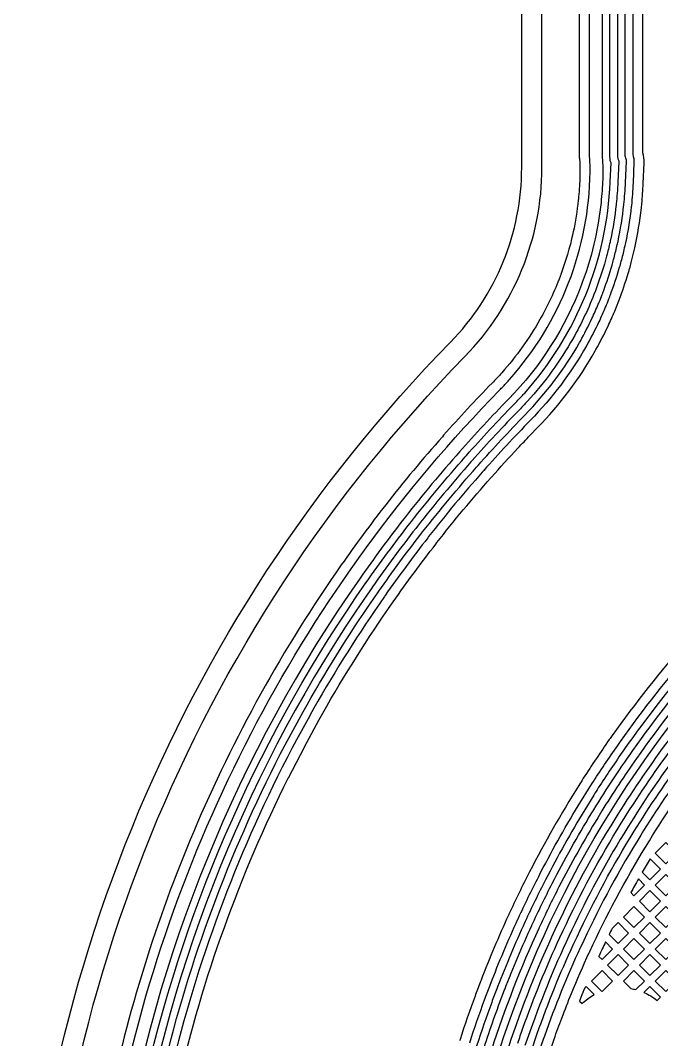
# Model space of a CAD drawing. Extents: x 726 to 3150, y -650 to 148.
# Drawn here: x 2597.8 to 2604.21, y -546.3 to -536.1 of the extents above; entities that cross this region are included whole.
import ezdxf

# ---------------------------------------------------------------- set-up
doc = ezdxf.new("R2010")
doc.units = 0
doc.layers.add('bak_bak_btr2-bcq2792', color=8, linetype='Continuous')
doc.layers.add('bak_outline', color=12, linetype='Continuous')

msp = doc.modelspace()

# ---------------------------------------------------------------- linework, layer by layer
at = {"layer": 'bak_bak_btr2-bcq2792'}
msp.add_line((2600.48, -543.679), (2600.48, -543.68), dxfattribs=at)
for points in [[(2598, -555.381), (2598, -549.881, -0.196002), (2602.246, -539.466, 0.196006), (2603.017, -537.576), (2603.017, -506.983, -0.414216), (2603.814, -506.186), (2615.413, -506.186, -0.414216), (2616.21, -506.983), (2616.21, -537.991, -0.202307), (2611.708, -548.661, 0.202311), (2611.194, -549.881), (2611.194, -555.381, 0.202315), (2611.708, -556.601, -0.202307), (2616.21, -567.271), (2616.21, -588.803, -0.414217), (2615.413, -589.599), (2603.814, -589.599, -0.414217), (2603.017, -588.803), (2603.017, -567.686, 0.196007), (2602.246, -565.796, -0.196002)], [(2603.688, -545.25), (2603.778, -545.34), (2603.884, -545.234), (2603.778, -545.128), (2603.72, -545.187, 0.00177)], [(2603.512, -545.714), (2603.615, -545.817, -0.004998), (2603.625, -545.813), (2603.724, -545.714), (2603.618, -545.608)], [(2603.832, -545.714), (2603.907, -545.789, -0.02261), (2603.957, -545.8), (2604.044, -545.714), (2603.938, -545.608)], [(2603.392, -545.914), (2603.418, -545.94, -0.066957), (2603.541, -545.85), (2603.458, -545.768), (2603.448, -545.778, 0.002646), (2603.406, -545.878), (2603.406, -545.878, 0.001001)], [(2604.037, -545.828, -0.068104), (2604.17, -545.908), (2604.204, -545.874), (2604.098, -545.768)]]:
    msp.add_lwpolyline(points, format="xyb", close=True, dxfattribs=at)
for points in [[(2602.586, -565.34, -0.083467), (2599.856, -561.414, -0.110726), (2598.476, -555.257), (2598.476, -549.67, -0.040795), (2598.625, -547.838), (2598.675, -547.538, -0.009448), (2598.775, -546.997, -0.144173), (2602.592, -539.804, 0.008316), (2602.664, -539.727, 0.004219), (2602.692, -539.697, 0.180525), (2603.499, -537.62, 0.016916), (2603.495, -537.488, -0.035016), (2603.492, -537.454), (2603.492, -507.182, -0.10871)], [(2603.619, -507.182), (2603.621, -537.471, -0.022228), (2603.621, -537.477, -0.025925), (2603.625, -537.693, -0.017491), (2603.608, -537.924, -0.018212), (2603.608, -537.928, -0.02756), (2603.549, -538.289, -0.034614), (2603.42, -538.728, -0.005781), (2603.413, -538.748, -0.103558), (2602.682, -539.893, 0.012608), (2602.192, -540.42, 0.014836), (2601.65, -541.072), (2601.634, -541.092, 0.012858), (2601.197, -541.683, 0.112449), (2598.8, -547.558), (2598.751, -547.859, 0.040795), (2598.603, -549.67), (2598.603, -555.257, 0.196013), (2602.677, -565.251, -0.195978), (2603.619, -567.562)], [(2603.39, -507.182), (2603.39, -537.453, 0.032892), (2603.393, -537.498, -0.025187), (2603.396, -537.685, -0.017168), (2603.381, -537.896, 0.011201), (2603.38, -537.903, -0.026129), (2603.33, -538.221, 0.00415), (2603.329, -538.223, -0.007104), (2603.326, -538.237), (2603.326, -538.239, -0.034643), (2603.205, -538.648), (2603.205, -538.649, -0.006086), (2603.199, -538.664, 0.004678), (2603.199, -538.667, -0.038712), (2602.996, -539.098, -0.053143), (2602.615, -539.629, -0.015044), (2602.518, -539.733, 0.0123), (2602.032, -540.255), (2602.02, -540.269, 0.01529), (2601.453, -540.951, 0.012863), (2601.009, -541.551), (2601.009, -541.552, 0.052635), (2599.532, -544.217, 0.049889), (2598.675, -546.977, 0.009441)], [(2603.772, -507.182), (2603.772, -537.451, -0.017288), (2603.773, -537.466), (2603.775, -537.49, -0.202907), (2603.785, -537.518), (2603.776, -537.724, -0.015676), (2603.76, -537.94, -0.03278), (2603.759, -537.945, -0.017813), (2603.759, -537.948, -0.025779), (2603.703, -538.3, -0.006326), (2603.698, -538.322, -0.01114), (2603.664, -538.462, -0.024155), (2603.563, -538.78, -0.009228), (2603.549, -538.818, -0.037219), (2603.329, -539.284, -0.020318), (2603.328, -539.286, -0.056337), (2602.87, -539.916, -0.008323), (2602.791, -539.999, 0.012289), (2602.318, -540.508), (2602.306, -540.522, 0.014818), (2601.77, -541.165), (2601.754, -541.186, 0.01286), (2601.322, -541.77, -0.02777), (2601.319, -541.774, -0.018503), (2601.318, -541.776), (2601.264, -541.853, 0.109964), (2598.957, -547.546)], [(2599.055, -546.666, -0.095916), (2601.255, -541.732, -0.028491), (2601.258, -541.729, -0.019086), (2601.259, -541.727, -0.012861), (2601.694, -541.139), (2601.71, -541.118, -0.014818), (2602.249, -540.471), (2602.261, -540.457, -0.012291), (2602.737, -539.946, 0.008331), (2602.814, -539.864, 0.004192), (2602.844, -539.832, 0.173092), (2603.7, -537.72), (2603.709, -537.529, -0.049048), (2603.702, -537.515, -0.081077), (2603.699, -537.503), (2603.695, -537.453), (2603.695, -507.182, -0.109189)], [(2599.253, -546.498, -0.060058), (2600.447, -543.352), (2600.626, -543.022, -0.023602), (2601.327, -541.896), (2601.385, -541.814, -0.012832), (2601.813, -541.234), (2601.823, -541.222, -0.01501), (2602.363, -540.573), (2602.378, -540.556, -0.012218), (2602.846, -540.053, 0.064357), (2603.393, -539.328, -0.046353), (2603.396, -539.322), (2603.401, -539.312, 0.017861), (2603.517, -539.087, 0.011059), (2603.581, -538.944, 0.006276), (2603.59, -538.923, 0.005944), (2603.621, -538.846, 0.00236), (2603.625, -538.834, -0.026927), (2603.626, -538.831, 0.005664), (2603.635, -538.806, 0.018801), (2603.719, -538.553, 0.00525), (2603.722, -538.541, 0.004444), (2603.738, -538.481, 0.00985), (2603.771, -538.347, -0.025247), (2603.772, -538.344, -0.023553), (2603.772, -538.34, 0.00662), (2603.778, -538.315, 0.026107), (2603.836, -537.95, -0.017595), (2603.836, -537.948, 0.01564), (2603.853, -537.727), (2603.862, -537.516, 0.100694), (2603.853, -537.471, -0.092516), (2603.849, -537.458), (2603.848, -507.201, -0.238385)], [(2603.924, -507.201), (2603.925, -537.448, -0.102662), (2603.938, -537.524), (2603.929, -537.73, -0.015667), (2603.912, -537.956, -0.015105), (2603.912, -537.958, -0.006563), (2603.911, -537.968, -0.025473), (2603.852, -538.331, -0.006465), (2603.847, -538.358, -0.022452), (2603.846, -538.361, -0.020784), (2603.845, -538.364, -0.009861), (2603.812, -538.501, -0.004456), (2603.795, -538.562, -0.005112), (2603.791, -538.576, -0.020379), (2603.698, -538.855, -0.023578), (2603.697, -538.859, -0.002881), (2603.692, -538.873, -0.005898), (2603.66, -538.952, -0.00608), (2603.651, -538.974, -0.011041), (2603.586, -539.12, -0.017839), (2603.468, -539.349, -0.028427), (2603.466, -539.353, -0.012498), (2603.465, -539.354, -0.047018), (2603.462, -539.361, -0.064769), (2602.9, -540.107, 0.012216), (2602.435, -540.607, -0.029938), (2602.432, -540.61), (2602.42, -540.624, 0.015006), (2601.883, -541.268), (2601.874, -541.281, 0.012844), (2601.447, -541.858, -0.006665), (2601.441, -541.866), (2601.39, -541.94, 0.023552), (2600.694, -543.057, -0.021278), (2600.693, -543.06, 0.004944), (2600.56, -543.302), (2600.514, -543.389, 0.060111), (2599.327, -546.517, 0.003713)], [(2600.48, -543.68), (2600.639, -543.374), (2600.639, -543.372), (2600.784, -543.105, -0.023507), (2601.474, -541.998), (2601.528, -541.92), (2601.528, -541.92, -0.012911), (2601.954, -541.344), (2601.965, -541.329, -0.015219), (2602.505, -540.68), (2602.506, -540.68, 0.015688), (2602.512, -540.674, -0.007077), (2602.776, -540.384, -0.003231), (2602.899, -540.254), (2602.973, -540.178, 0.064763), (2603.55, -539.411), (2603.557, -539.398), (2603.557, -539.398, 0.017764), (2603.678, -539.163, 0.01105), (2603.745, -539.014), (2603.802, -538.868, 0.018632), (2603.889, -538.605, 0.004925), (2603.893, -538.59), (2603.894, -538.59, 0.004439), (2603.911, -538.526), (2603.946, -538.379, 0.027269), (2604.012, -537.979), (2604.016, -537.941, 0.013892), (2604.03, -537.735), (2604.039, -537.529, 0.086939), (2604.026, -537.429), (2604.026, -536.339), (2604.026, -536.339), (2604.026, -509.163)], [(2603.026, -546.629), (2603.138, -546.297, -0.005497), (2603.216, -546.084, -0.00634), (2603.312, -545.839, -0.01078), (2603.49, -545.429, -0.042834), (2603.495, -545.422, -0.011529), (2603.495, -545.42, -0.028586), (2604.052, -544.374), (2604.092, -544.31, -0.023656), (2604.646, -543.501, -0.018406), (2605.129, -542.91, 0.007195), (2605.137, -542.9, -0.0034), (2605.231, -542.796, -0.009294), (2605.495, -542.515, 0.060389), (2606.554, -541.131, -0.016896), (2606.556, -541.128, -0.01349), (2606.557, -541.126), (2606.613, -541.029, 0.015463), (2606.823, -540.632, 0.100529), (2607.549, -537.839, 0.014684), (2607.559, -537.464), (2607.557, -510.396)], [(2602.584, -546.427, -0.115851), (2605.149, -542.177, 0.064477), (2606.193, -540.79, 0.128813), (2607.076, -537.476), (2607.076, -510.552, 0.153996)], [(2607.152, -510.552), (2607.152, -537.476, -0.014254), (2607.142, -537.817, -0.181951), (2605.204, -542.23, 0.009305), (2604.929, -542.523, 0.003637), (2604.825, -542.639, 0.042088), (2603.746, -544.094), (2603.705, -544.16, 0.058609), (2602.656, -546.45)], [(2602.775, -546.335, -0.002847), (2602.826, -546.187, -0.022916), (2603.196, -545.279, -0.028565), (2603.77, -544.2), (2603.811, -544.135, -0.042094), (2604.882, -542.689, -0.020541), (2604.884, -542.687, -0.027207), (2604.887, -542.684, -0.003478), (2604.986, -542.574, -0.009302), (2605.258, -542.284, 0.064467), (2606.326, -540.866, 0.116184), (2607.219, -537.821, 0.014721), (2607.228, -537.464), (2607.228, -510.488, 0.051196)], [(2607.305, -510.488), (2607.305, -537.48, -0.014083), (2607.295, -537.825, -0.181943), (2605.313, -542.337, 0.012759), (2604.944, -542.735, -0.020529), (2604.942, -542.737, -0.027072), (2604.939, -542.74, 0.042094), (2603.876, -544.175), (2603.835, -544.24, 0.051513), (2602.898, -546.213, 0.002846), (2602.847, -546.359, 0.003436)], [(2602.851, -546.594), (2602.97, -546.238, -0.022876), (2603.333, -545.344, -0.033924), (2603.336, -545.34, -0.028468), (2603.9, -544.28), (2603.941, -544.215, -0.042319), (2605.003, -542.783, -0.003424), (2605.099, -542.676, -0.009301), (2605.367, -542.391, 0.060421), (2606.401, -541.039), (2606.458, -540.941, 0.015462), (2606.662, -540.554, 0.100549), (2607.371, -537.829, 0.014695), (2607.381, -537.464), (2607.381, -510.488, 0.051225)], [(2607.457, -510.488), (2607.457, -537.484, -0.013918), (2607.447, -537.834, -0.181945), (2605.422, -542.444, 0.009302), (2605.155, -542.727, 0.003415), (2605.06, -542.834, -0.007873), (2605.053, -542.842, 0.042075), (2604.005, -544.255), (2603.965, -544.32, 0.02859), (2603.403, -545.377, -0.033782), (2603.4, -545.381, 0.02276), (2603.041, -546.264, 0.00283), (2602.991, -546.408, 0.003436)], [(2602.438, -546.38, -0.013503), (2602.636, -545.82, -0.002813), (2602.644, -545.799, -0.015858), (2602.916, -545.157, -0.021643), (2602.917, -545.154, -0.010515), (2603.12, -544.738, -0.018136), (2603.51, -544.041, -0.017221), (2603.926, -543.408, -0.026656), (2604.653, -542.488, -0.003631), (2604.759, -542.369, -0.009312), (2605.04, -542.07, 0.060389), (2606.007, -540.808), (2606.061, -540.715, 0.129218), (2606.924, -537.465), (2606.924, -510.852, 0.198756)], [(2607, -510.852), (2607, -537.472, -0.014443), (2606.99, -537.809, -0.181952), (2605.094, -542.124, 0.009313), (2604.816, -542.42, 0.00363), (2604.71, -542.538, 0.027693), (2603.962, -543.489, 0.014371), (2603.616, -544.013), (2603.575, -544.081, 0.018141), (2603.187, -544.773, 0.010491), (2602.987, -545.185, -0.021899), (2602.985, -545.188, 0.029872), (2602.511, -546.404, -0.024884)], [(2606.669, -510.915), (2606.669, -537.464, -0.013224), (2606.661, -537.755, -0.01062), (2606.643, -538.025, -0.023533), (2606.561, -538.617, -0.148128), (2604.857, -541.893, 0.012917), (2604.463, -542.32, 0.026571), (2603.72, -543.258, 0.003501), (2603.691, -543.299, 0.010355), (2603.431, -543.686, 0.003121), (2603.385, -543.759, 0.022047), (2602.893, -544.622, 0.01044), (2602.687, -545.044, 0.021109), (2602.682, -545.055, 0.015702), (2602.407, -545.706, 0.002674), (2602.399, -545.728), (2602.398, -545.729, 0.003262), (2602.347, -545.866, 0.010191), (2602.197, -546.299, 0.00754), (2602.193, -546.312)], [(2602.294, -546.331, -0.010211), (2602.443, -545.901, -0.003269), (2602.494, -545.765, -0.002727), (2602.502, -545.744, -0.015812), (2602.777, -545.094, -0.035272), (2602.779, -545.089, -0.003375), (2602.781, -545.086, -0.010411), (2602.984, -544.668, -0.018146), (2603.379, -543.962), (2603.517, -543.741, -0.010357), (2603.775, -543.358, -0.003532), (2603.803, -543.317, -0.026579), (2604.539, -542.387, -0.003629), (2604.647, -542.267, -0.009303), (2604.931, -541.964, 0.022082), (2605.31, -541.539, 0.125692), (2606.661, -538.636, 0.02354), (2606.744, -538.033, 0.009236), (2606.762, -537.796), (2606.771, -537.464), (2606.771, -510.915, 0.198834)], [(2606.847, -510.915), (2606.847, -537.537, -0.010052), (2606.839, -537.765), (2606.82, -538.041, -0.023531), (2606.736, -538.65, -0.148135), (2604.985, -542.017, 0.009302), (2604.703, -542.318, 0.003628), (2604.596, -542.437, 0.027704), (2603.837, -543.402, 0.010363), (2603.581, -543.783, 0.00312), (2603.536, -543.854), (2603.445, -544.001, 0.018147), (2603.052, -544.703, 0.010425), (2602.849, -545.118, -0.02041), (2602.848, -545.121, -0.026554), (2602.847, -545.125, 0.015869), (2602.573, -545.772, 0.002743), (2602.565, -545.793, 0.00326), (2602.514, -545.927, 0.010443), (2602.363, -546.365)], [(2599.01, -555.257), (2599.01, -549.612, -0.009517), (2599.021, -549.204), (2599.025, -549.108, -0.015429), (2599.08, -548.447), (2599.107, -548.228, -0.00713), (2599.152, -547.925), (2599.208, -547.588, -0.008774), (2599.298, -547.104, -0.006695), (2599.377, -546.741, -0.058884), (2600.48, -543.679)], [(2603.653, -545.323, 0.003762), (2603.588, -545.462, -0.0272), (2603.585, -545.467)]]:
    msp.add_lwpolyline(points, format="xyb", dxfattribs=at)
for points in [[(2604.151, -544.435), (2604.257, -544.541), (2604.363, -544.435), (2604.257, -544.329)], [(2604.151, -544.755), (2604.257, -544.861), (2604.363, -544.755), (2604.257, -544.649)], [(2603.992, -544.915), (2604.098, -545.021), (2604.204, -544.915), (2604.098, -544.809)], [(2603.832, -545.074), (2603.938, -545.18), (2604.044, -545.074), (2603.938, -544.968)], [(2604.151, -545.074), (2604.257, -545.18), (2604.363, -545.074), (2604.257, -544.969)], [(2603.992, -545.234), (2604.098, -545.34), (2604.203, -545.234), (2604.098, -545.128)], [(2603.832, -545.394), (2603.938, -545.5), (2604.044, -545.394), (2603.938, -545.288)], [(2604.151, -545.394), (2604.257, -545.5), (2604.363, -545.394), (2604.257, -545.288)], [(2603.672, -545.554), (2603.778, -545.66), (2603.884, -545.554), (2603.778, -545.448)], [(2603.992, -545.554), (2604.098, -545.66), (2604.203, -545.554), (2604.098, -545.448)], [(2604.151, -545.714), (2604.257, -545.82), (2604.363, -545.714), (2604.257, -545.608)]]:
    msp.add_lwpolyline(points, close=True, dxfattribs=at)
for points in [[(2604.021, -544.625), (2604.098, -544.701), (2604.204, -544.595), (2604.1, -544.491)], [(2603.906, -544.829), (2603.938, -544.861), (2604.044, -544.755), (2603.982, -544.693)], [(2603.585, -545.467), (2603.618, -545.5), (2603.724, -545.394), (2603.653, -545.323)]]:
    msp.add_lwpolyline(points, dxfattribs=at)
for start, end in [(149.1468, 150.011), (150.4519, 151.3204)]:
    msp.add_arc((2612.917, -549.758), 10.271, start, end, dxfattribs=at)
at = {"layer": 'bak_outline'}
msp.add_lwpolyline([(2603.814, -505.983), (2615.413, -505.983, -0.414215), (2616.413, -506.983), (2616.413, -537.991, -0.202312), (2611.85, -548.807, 0.202309), (2611.397, -549.881), (2611.397, -555.381, 0.202309), (2611.85, -556.456, -0.202312), (2616.413, -567.272), (2616.413, -588.803, -0.414215), (2615.413, -589.803), (2603.814, -589.803, -0.414215), (2602.814, -588.803), (2602.814, -567.686, 0.196013), (2602.101, -565.938, -0.196007), (2597.797, -555.381), (2597.797, -549.881, -0.196007), (2602.101, -539.324, 0.196013), (2602.814, -537.576), (2602.814, -506.983, -0.414215)], format="xyb", close=True, dxfattribs=at)

doc.saveas('drawing.dxf')
